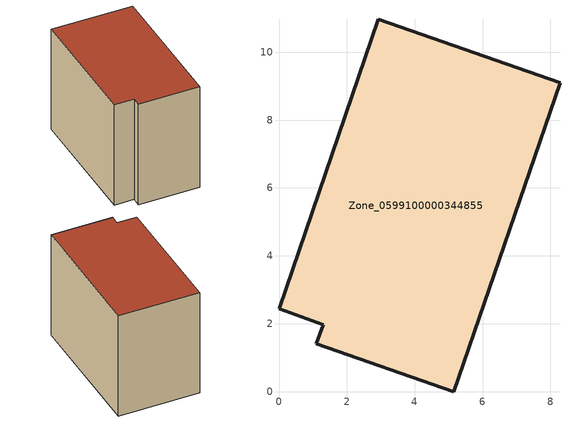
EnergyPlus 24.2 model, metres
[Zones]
Zone_0599100000344855
 floor ground (C_G): 8.28,9.1 5.14,0 1.1,1.41 1.3,1.97 0,2.44 2.93,10.96 z0
 wall outside (C_F): 8.28,9.1 2.93,10.96 0,2.44 1.3,1.97 1.1,1.41 5.14,0 8.28,9.1 z0:7.72
 roof outside (C_R): 5.14,0 8.28,9.1 2.93,10.96 0,2.44 1.3,1.97 1.1,1.41 z7.72
[BUILDING]
Pand.0599100000344855: North Axis=0; Terrain=City; Loads Convergence Tolerance Value=0.04; Temperature Convergence Tolerance Value=0.4; Solar Distribution=FullExterior; Maximum Number of Warmup Days=25; Minimum Number of Warmup Days=1
[Site:Location]
Rotterdam.The.Hague.AP_ZH_NLD Design_Conditions: Latitude=51.96; Longitude=4.45; Time Zone=1; Elevation=-4.5
[SITE:GROUNDTEMPERATURE:BUILDINGSURFACE]
18, 18, 18, 18, 18, 18, 18, 18, 18, 18, 18, 18
[MATERIAL] Thermal Absorptance=0.9; Solar Absorptance=0.7; Visible Absorptance=0.7
Name | Roughness | Thickness | Conductivity | Density | Specific Heat
G.TC.1992-2005 | MediumSmooth | 0.15 | 0.06 | 540 | 1210
F.TC.1992-2005 | Rough | 0.3 | 0.12 | 1920 | 840
R.TC.1992-2005 | MediumRough | 0.2 | 0.08 | 1500 | 1000
[CONSTRUCTION]
C_G: G.TC.1992-2005
C_F: F.TC.1992-2005
C_R: R.TC.1992-2005
[ZONE]
Zone_0599100000344855: Type=1; Multiplier=1; Ceiling Height=Autocalculate; Volume=Autocalculate; Floor Area=autocalculate; Part of Total Floor Area=Yes
[ZONEINFILTRATION:DESIGNFLOWRATE]
Infil_Zone_0599100000344855: Zone or ZoneList or Space or SpaceList=Zone_0599100000344855; Schedule=AlwaysOn; Design Flow Rate Calculation Method=Flow/Area; Flow Rate per Floor Area=0.0015; Constant Term Coefficient=1; Temperature Term Coefficient=0; Velocity Term Coefficient=0; Velocity Squared Term Coefficient=0
[HVACTEMPLATE:ZONE:IDEALLOADSAIRSYSTEM]
Zone_0599100000344855: Maximum Heating Supply Air Temperature=50; Minimum Cooling Supply Air Temperature=13; Maximum Heating Supply Air Humidity Ratio=0.0156; Minimum Cooling Supply Air Humidity Ratio=0.0077; Heating Limit=NoLimit; Cooling Limit=NoLimit; Dehumidification Control Type=ConstantSensibleHeatRatio; Cooling Sensible Heat Ratio=0.7; Dehumidification Setpoint=60; Humidification Control Type=None; Humidification Setpoint=30; Outdoor Air Method=None; Outdoor Air Flow Rate per Person=0.00944; Outdoor Air Flow Rate per Zone Floor Area=0; Outdoor Air Flow Rate per Zone=0; Demand Controlled Ventilation Type=None; Outdoor Air Economizer Type=NoEconomizer; Heat Recovery Type=None; Sensible Heat Recovery Effectiveness=0.7; Latent Heat Recovery Effectiveness=0.65
[ZONECONTROL:THERMOSTAT]
ThermostatControl_Zone_0599100000344855: Zone or ZoneList=Zone_0599100000344855; Control Type Schedule=DualSetpointControlType; Control 1=Thermostat_Zone_0599100000344855; Temperature Difference Between Cutout And Setpoint=0
[THERMOSTATSETPOINT:DUALSETPOINT]
Thermostat_Zone_0599100000344855: Heating Setpoint Temperature Schedule=HeatingSetpoint_Zone_0599100000344855; Cooling Setpoint Temperature Schedule=CoolingSetpoint_Zone_0599100000344855
[SCHEDULE:COMPACT]
HeatingSetpoint_Zone_0599100000344855: Through: 12/31, For: AllDays, Until: 24:00, 21
CoolingSetpoint_Zone_0599100000344855: Through: 12/31, For: AllDays, Until: 24:00, 24
DualSetpointControlType: Through: 12/31, For: AllDays, Until: 24:00, 4
AlwaysOn: Through: 12/31, For: AllDays, Until: 24:00, 1
